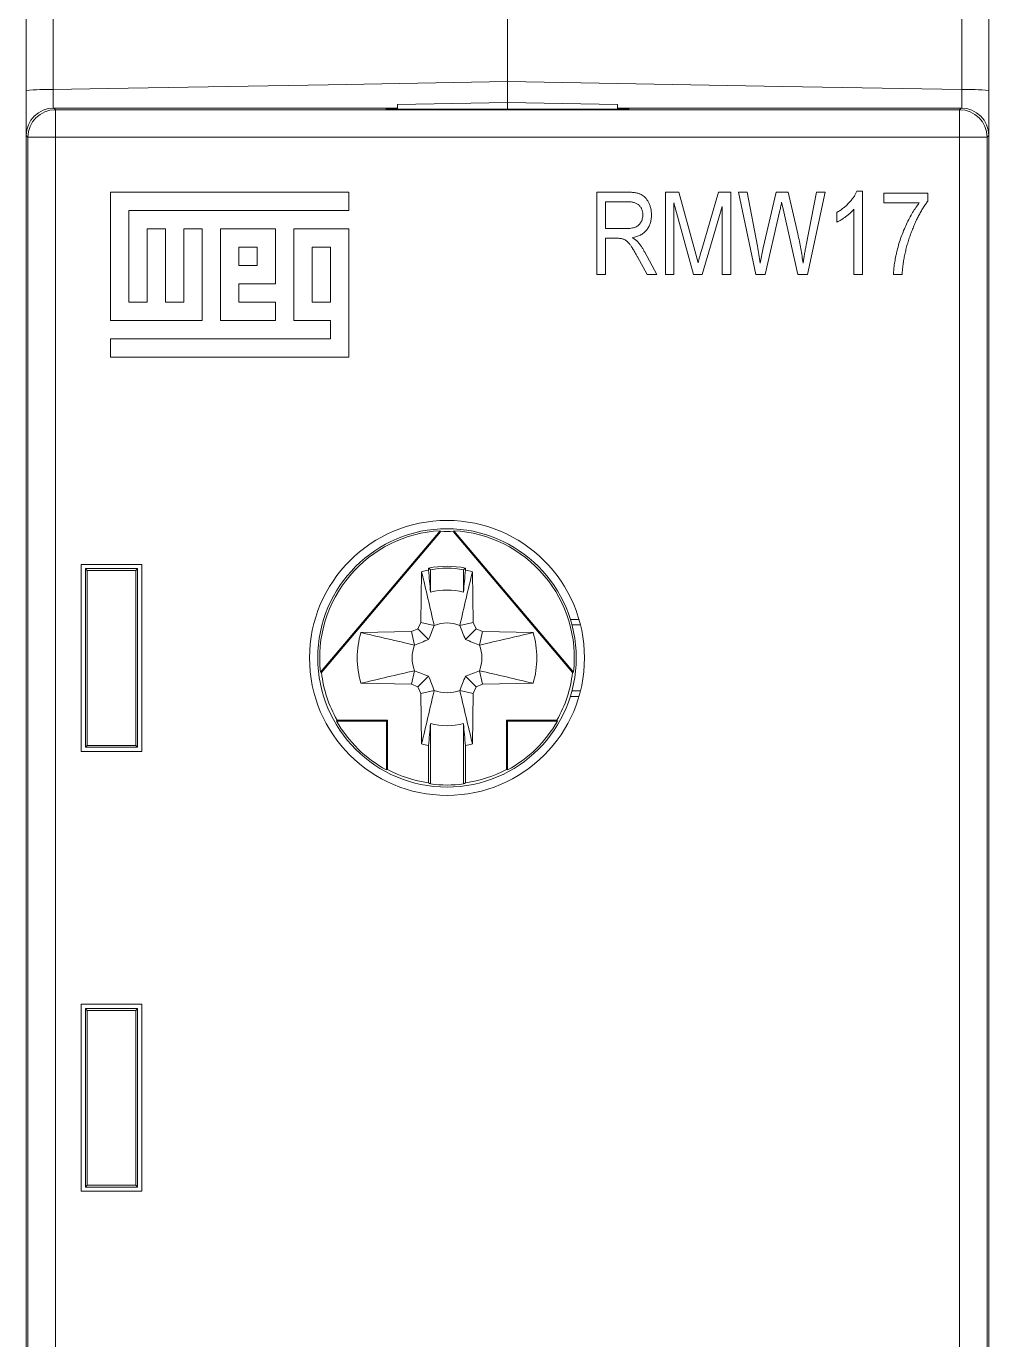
# Model space of a CAD drawing. Header units: millimetres. Extents: x 2728.5 to 2746, y 1853.1 to 1948.7.
# Drawn here: x 2728.5 to 2746, y 1900.89 to 1924.78 of the extents above; entities that cross this region are included whole.
import ezdxf

# ---------------------------------------------------------------- set-up
doc = ezdxf.new("R2010")
doc.units = ezdxf.units.MM

msp = doc.modelspace()

# ---------------------------------------------------------------- linework, layer by layer
at = {"color": 7, "linetype": 'Continuous', "lineweight": 15}
for p, q in [((2728.499, 1923.615), (2728.499, 1931.344)), ((2728.99, 1931.368), (2728.99, 1923.632)), ((2745.508, 1923.632), (2745.508, 1931.368)), ((2745.999, 1931.344), (2745.999, 1923.615)), ((2737.249, 1925.599), (2737.249, 1923.776)), ((2728.999, 1923.295), (2729.028, 1923.265)), ((2735.249, 1923.295), (2728.999, 1923.295)), ((2729.028, 1922.765), (2729.028, 1923.265)), ((2729.028, 1923.265), (2745.47, 1923.265)), ((2735.043, 1923.284), (2735.043, 1923.274)), ((2735.249, 1923.284), (2735.043, 1923.284)), ((2735.043, 1923.274), (2735.043, 1923.284)), ((2735.043, 1923.274), (2739.455, 1923.274)), ((2735.249, 1923.36), (2737.249, 1923.395)), ((2735.249, 1923.274), (2735.249, 1923.36)), ((2737.249, 1923.395), (2737.249, 1923.274)), ((2737.249, 1923.395), (2739.249, 1923.36)), ((2739.249, 1923.36), (2739.249, 1923.274)), ((2745.499, 1923.295), (2739.249, 1923.295)), ((2739.455, 1923.284), (2739.249, 1923.284)), ((2739.455, 1923.274), (2739.455, 1923.284)), ((2739.455, 1923.274), (2739.455, 1923.284)), ((2745.47, 1923.265), (2745.499, 1923.295)), ((2745.47, 1922.765), (2745.47, 1923.265)), ((2728.528, 1922.765), (2728.499, 1922.795)), ((2728.499, 1922.795), (2728.499, 1878.995)), ((2729.028, 1922.765), (2728.528, 1922.765)), ((2728.528, 1879.024), (2728.528, 1922.765)), ((2745.47, 1922.765), (2729.028, 1922.765)), ((2729.028, 1922.765), (2729.028, 1879.024)), ((2745.47, 1879.024), (2745.47, 1922.765)), ((2745.97, 1922.765), (2745.47, 1922.765)), ((2745.999, 1922.795), (2745.97, 1922.765)), ((2745.97, 1922.765), (2745.97, 1879.024)), ((2745.999, 1878.995), (2745.999, 1922.795)), ((2728.499, 1922.651), (2728.499, 1879.139)), ((2745.999, 1879.139), (2745.999, 1922.651)), ((2734.362, 1921.765), (2730.028, 1921.765)), ((2730.028, 1921.765), (2730.028, 1919.432)), ((2734.362, 1921.432), (2734.362, 1921.765)), ((2738.872, 1920.265), (2738.872, 1921.765)), ((2738.872, 1921.765), (2739.423, 1921.765)), ((2740.119, 1921.765), (2740.363, 1921.765)), ((2740.119, 1920.265), (2740.119, 1921.765)), ((2740.363, 1921.765), (2740.655, 1920.703)), ((2740.781, 1920.722), (2741.086, 1921.765)), ((2741.086, 1921.765), (2741.307, 1921.765)), ((2741.307, 1921.765), (2741.307, 1920.265)), ((2741.763, 1920.265), (2741.45, 1921.765)), ((2741.45, 1921.765), (2741.608, 1921.765)), ((2741.608, 1921.765), (2741.792, 1920.782)), ((2741.899, 1920.752), (2742.135, 1921.765)), ((2742.135, 1921.765), (2742.352, 1921.765)), ((2742.352, 1921.765), (2742.527, 1921.006)), ((2742.68, 1920.801), (2742.865, 1921.765)), ((2743.023, 1921.765), (2742.701, 1920.265)), ((2742.865, 1921.765), (2743.023, 1921.765)), ((2743.602, 1921.785), (2743.703, 1921.785)), ((2743.703, 1921.785), (2743.703, 1920.265)), ((2739.028, 1921.59), (2739.028, 1921.103)), ((2739.434, 1921.59), (2739.028, 1921.59)), ((2740.275, 1921.574), (2740.275, 1920.265)), ((2740.632, 1920.265), (2740.275, 1921.574)), ((2742.271, 1921.408), (2742.233, 1921.584)), ((2744.093, 1921.57), (2744.093, 1921.746)), ((2744.093, 1921.746), (2744.892, 1921.746)), ((2744.736, 1921.57), (2744.093, 1921.57)), ((2744.892, 1921.746), (2744.892, 1921.602)), ((2730.362, 1921.432), (2734.362, 1921.432)), ((2730.362, 1919.765), (2730.362, 1921.432)), ((2741.151, 1921.503), (2740.791, 1920.265)), ((2741.151, 1920.265), (2741.151, 1921.503)), ((2742.197, 1921.408), (2741.934, 1920.265)), ((2742.529, 1920.265), (2742.271, 1921.408)), ((2743.236, 1921.22), (2743.236, 1921.395)), ((2743.547, 1920.265), (2743.547, 1921.454)), ((2731.028, 1921.099), (2730.695, 1921.099)), ((2730.695, 1921.099), (2730.695, 1919.765)), ((2731.028, 1919.765), (2731.028, 1921.099)), ((2731.362, 1921.099), (2731.362, 1919.765)), ((2731.695, 1921.099), (2731.362, 1921.099)), ((2731.695, 1919.432), (2731.695, 1921.099)), ((2732.028, 1921.099), (2732.028, 1919.432)), ((2733.028, 1921.099), (2732.028, 1921.099)), ((2733.028, 1920.099), (2733.028, 1921.099)), ((2733.362, 1921.099), (2733.362, 1919.432)), ((2734.362, 1921.099), (2733.362, 1921.099)), ((2734.362, 1918.765), (2734.362, 1921.099)), ((2739.028, 1921.103), (2739.394, 1921.103)), ((2739.227, 1920.928), (2739.028, 1920.928)), ((2739.028, 1920.928), (2739.028, 1920.265)), ((2732.362, 1920.765), (2732.362, 1920.432)), ((2732.695, 1920.765), (2732.362, 1920.765)), ((2732.695, 1920.432), (2732.695, 1920.765)), ((2734.028, 1920.765), (2733.695, 1920.765)), ((2733.695, 1920.765), (2733.695, 1919.765)), ((2734.028, 1919.765), (2734.028, 1920.765)), ((2739.786, 1920.265), (2739.613, 1920.586)), ((2739.744, 1920.675), (2739.963, 1920.265)), ((2740.655, 1920.703), (2740.713, 1920.481)), ((2741.843, 1920.475), (2741.899, 1920.752)), ((2732.362, 1920.432), (2732.695, 1920.432)), ((2732.362, 1919.765), (2732.362, 1920.099)), ((2732.362, 1920.099), (2733.028, 1920.099)), ((2739.028, 1920.265), (2738.872, 1920.265)), ((2739.963, 1920.265), (2739.786, 1920.265)), ((2740.275, 1920.265), (2740.119, 1920.265)), ((2740.791, 1920.265), (2740.632, 1920.265)), ((2741.307, 1920.265), (2741.151, 1920.265)), ((2741.934, 1920.265), (2741.763, 1920.265)), ((2742.701, 1920.265), (2742.529, 1920.265)), ((2743.703, 1920.265), (2743.547, 1920.265)), ((2744.424, 1920.265), (2744.268, 1920.265)), ((2730.695, 1919.765), (2730.362, 1919.765)), ((2731.362, 1919.765), (2731.028, 1919.765)), ((2733.028, 1919.765), (2732.362, 1919.765)), ((2733.028, 1919.432), (2733.028, 1919.765)), ((2733.695, 1919.765), (2734.028, 1919.765)), ((2730.028, 1919.432), (2731.695, 1919.432)), ((2732.028, 1919.432), (2733.028, 1919.432)), ((2733.362, 1919.432), (2734.028, 1919.432)), ((2734.028, 1919.432), (2734.028, 1919.099)), ((2730.028, 1919.099), (2730.028, 1918.765)), ((2734.028, 1919.099), (2730.028, 1919.099)), ((2730.028, 1918.765), (2734.362, 1918.765)), ((2733.849, 1913.033), (2736.025, 1915.606)), ((2733.867, 1913.027), (2736.033, 1915.589)), ((2736.033, 1915.589), (2736.025, 1915.606)), ((2736.273, 1915.606), (2736.265, 1915.589)), ((2736.265, 1915.589), (2738.431, 1913.027)), ((2736.273, 1915.606), (2738.449, 1913.033)), ((2729.499, 1914.995), (2730.599, 1914.995)), ((2729.499, 1911.595), (2729.499, 1914.995)), ((2729.609, 1914.885), (2729.574, 1914.92)), ((2729.574, 1914.92), (2729.574, 1911.67)), ((2730.524, 1914.92), (2729.574, 1914.92)), ((2729.609, 1914.885), (2729.609, 1911.704)), ((2730.489, 1914.885), (2729.609, 1914.885)), ((2730.489, 1914.885), (2730.524, 1914.92)), ((2730.489, 1911.704), (2730.489, 1914.885)), ((2730.524, 1911.67), (2730.524, 1914.92)), ((2730.599, 1914.995), (2730.599, 1911.595)), ((2735.688, 1914.86), (2735.672, 1913.94)), ((2735.814, 1914.928), (2735.814, 1914.892)), ((2735.849, 1914.899), (2735.849, 1914.491)), ((2736.449, 1914.491), (2736.449, 1914.899)), ((2736.484, 1914.892), (2736.484, 1914.928)), ((2736.626, 1913.94), (2736.61, 1914.86)), ((2735.672, 1913.94), (2735.62, 1913.824)), ((2735.672, 1913.94), (2735.916, 1913.885)), ((2736.626, 1913.94), (2736.381, 1913.885)), ((2736.678, 1913.824), (2736.626, 1913.94)), ((2738.392, 1913.995), (2738.549, 1913.995)), ((2738.421, 1913.895), (2738.576, 1913.895)), ((2735.504, 1913.772), (2734.583, 1913.756)), ((2735.62, 1913.824), (2735.504, 1913.772)), ((2735.504, 1913.772), (2735.558, 1913.527)), ((2735.62, 1913.824), (2735.814, 1913.63)), ((2736.678, 1913.824), (2736.484, 1913.63)), ((2736.794, 1913.772), (2736.678, 1913.824)), ((2736.794, 1913.772), (2736.74, 1913.527)), ((2737.715, 1913.756), (2736.794, 1913.772)), ((2733.849, 1913.033), (2733.867, 1913.027)), ((2735.504, 1912.817), (2735.558, 1913.062)), ((2735.62, 1912.766), (2735.814, 1912.96)), ((2736.678, 1912.766), (2736.484, 1912.96)), ((2736.794, 1912.817), (2736.74, 1913.062)), ((2738.431, 1913.027), (2738.449, 1913.033)), ((2734.583, 1912.833), (2735.504, 1912.817)), ((2735.504, 1912.817), (2735.62, 1912.766)), ((2735.62, 1912.766), (2735.672, 1912.649)), ((2735.672, 1912.649), (2735.916, 1912.704)), ((2736.626, 1912.649), (2736.381, 1912.704)), ((2736.626, 1912.649), (2736.678, 1912.766)), ((2736.678, 1912.766), (2736.794, 1912.817)), ((2736.794, 1912.817), (2737.715, 1912.833)), ((2738.576, 1912.695), (2738.421, 1912.695)), ((2735.672, 1912.649), (2735.688, 1911.729)), ((2736.61, 1911.729), (2736.626, 1912.649)), ((2738.549, 1912.595), (2738.392, 1912.595)), ((2734.15, 1912.162), (2734.14, 1912.145)), ((2735.049, 1912.145), (2734.14, 1912.145)), ((2735.066, 1912.162), (2734.15, 1912.162)), ((2735.049, 1912.145), (2735.066, 1912.162)), ((2735.049, 1911.258), (2735.049, 1912.145)), ((2735.066, 1911.268), (2735.066, 1912.162)), ((2735.849, 1912.098), (2735.849, 1911.003)), ((2736.449, 1911.003), (2736.449, 1912.098)), ((2737.231, 1912.162), (2737.231, 1911.268)), ((2738.148, 1912.162), (2737.231, 1912.162)), ((2737.249, 1912.145), (2737.231, 1912.162)), ((2738.158, 1912.145), (2737.249, 1912.145)), ((2737.249, 1912.145), (2737.249, 1911.258)), ((2730.599, 1911.595), (2729.499, 1911.595)), ((2729.609, 1911.704), (2729.574, 1911.67)), ((2729.574, 1911.67), (2730.524, 1911.67)), ((2729.609, 1911.704), (2730.489, 1911.704)), ((2730.489, 1911.704), (2730.524, 1911.67)), ((2735.814, 1911.697), (2735.814, 1911.021)), ((2736.484, 1911.021), (2736.484, 1911.697)), ((2735.049, 1911.258), (2735.066, 1911.268)), ((2737.231, 1911.268), (2737.249, 1911.258)), ((2729.499, 1906.995), (2730.599, 1906.995)), ((2729.499, 1903.595), (2729.499, 1906.995)), ((2730.599, 1906.995), (2730.599, 1903.595)), ((2729.609, 1906.885), (2729.574, 1906.92)), ((2729.574, 1906.92), (2729.574, 1903.67)), ((2730.524, 1906.92), (2729.574, 1906.92)), ((2729.609, 1906.885), (2729.609, 1903.704)), ((2730.489, 1906.885), (2729.609, 1906.885)), ((2730.489, 1906.885), (2730.524, 1906.92)), ((2730.489, 1903.704), (2730.489, 1906.885)), ((2730.524, 1903.67), (2730.524, 1906.92)), ((2729.609, 1903.704), (2729.574, 1903.67)), ((2729.574, 1903.67), (2730.524, 1903.67)), ((2729.609, 1903.704), (2730.489, 1903.704)), ((2730.489, 1903.704), (2730.524, 1903.67)), ((2730.599, 1903.595), (2729.499, 1903.595))]:
    msp.add_line(p, q, dxfattribs=at)
at = {"color": 7, "linetype": 'Continuous', "lineweight": 15, "flags": 128}
for points in [[(2728.99, 1923.632), (2729.99, 1923.65), (2733.989, 1923.72), (2737.249, 1923.776)], [(2737.249, 1923.776), (2738.249, 1923.759), (2742.247, 1923.689), (2745.508, 1923.632)], [(2738.158, 1912.145), (2738.153, 1912.153), (2738.148, 1912.162)]]:
    msp.add_lwpolyline(points, dxfattribs=at)
at = {"color": 7, "linetype": 'Continuous', "lineweight": 15}
for radius in [2.5, 2.35]:
    msp.add_circle((2736.149, 1913.295), radius, dxfattribs=at)
for centre, radius, start, end in [((2728.869, 1920.21), 3.424, 87.9713, 96.2035), ((2745.629, 1920.21), 3.424, 83.7965, 92.0287), ((2729.028, 1922.765), 0.5, 90.0017, 179.9984), ((2745.469, 1922.765), 0.5, 0.0016, 89.9983), ((2736.149, 1913.295), 2.315, 93.0745, 186.4936), ((2736.149, 1913.295), 2.298, 87.1131, 92.8869), ((2736.149, 1913.295), 2.315, 353.5064, 86.9255), ((2736.149, 1913.295), 1.632, 101.8415, 106.4118), ((2736.149, 1913.295), 1.667, 78.4101, 101.5899), ((2736.149, 1913.295), 1.632, 79.4085, 100.5915), ((2736.149, 1913.295), 1.632, 73.5882, 78.1585), ((2736.149, 1913.295), 1.233, 75.9215, 104.0785), ((2736.149, 1913.295), 0.635, 68.5164, 111.4836), ((2736.149, 1913.295), 1.632, 163.5882, 196.4118), ((2736.149, 1913.295), 1.632, 343.5882, 16.4118), ((2736.149, 1913.295), 0.635, 158.5164, 201.4836), ((2736.149, 1913.295), 0.635, 338.5164, 21.4836), ((2736.149, 1913.295), 2.298, 186.6813, 209.5325), ((2736.149, 1913.295), 2.298, 330.4675, 353.3187), ((2736.149, 1913.295), 0.635, 248.5164, 291.4836), ((2736.149, 1913.295), 2.315, 209.7846, 241.6313), ((2736.149, 1913.295), 1.233, 255.9215, 284.0785), ((2736.149, 1913.295), 2.315, 298.3687, 330.2154), ((2736.149, 1913.295), 1.632, 253.5882, 258.1585), ((2736.149, 1913.295), 1.632, 281.8415, 286.4118), ((2736.149, 1913.295), 2.298, 241.8906, 261.6181), ((2736.149, 1913.295), 2.298, 278.3819, 298.1094), ((2736.149, 1913.295), 2.312, 262.5431, 277.4569)]:
    msp.add_arc(centre, radius, start, end, dxfattribs=at)
for centre, major_axis, ratio, start_param, end_param in [((2728.999, 1922.795), (-0.354, 0.354), 0.999973, 5.497801, 7.06857), ((2745.499, 1922.795), (0.354, 0.354), 0.999973, 5.497801, 7.06857), ((2737.306, 1913.295), (2.894, 0), 0.916608, 4.17078, 4.184807), ((2734.992, 1913.295), (2.894, 0), 0.916608, 5.239971, 5.253998)]:
    msp.add_ellipse(centre, major_axis=major_axis, ratio=ratio, start_param=start_param, end_param=end_param, dxfattribs=at)
for points, knots in [([(2737.249, 1923.776), (2737.249, 1923.721), (2737.249, 1923.609), (2737.249, 1923.47), (2737.249, 1923.41), (2737.249, 1923.384)], [0, 0, 0, 0, 0.359008, 0.718015, 1, 1, 1, 1]), ([(2737.249, 1923.384), (2737.249, 1923.391), (2737.249, 1923.423), (2737.249, 1923.527), (2737.249, 1923.659), (2737.249, 1923.746), (2737.249, 1923.776)], [0, 0, 0, 0, 0.087417, 0.44514, 0.802841, 1, 1, 1, 1]), ([(2728.499, 1923.615), (2728.499, 1923.553), (2728.499, 1923.379), (2728.499, 1923.114), (2728.499, 1922.891), (2728.499, 1922.818), (2728.499, 1922.795)], [0, 0, 0, 0, 0.183153, 0.515053, 0.846973, 1, 1, 1, 1]), ([(2745.999, 1922.795), (2745.999, 1922.857), (2745.999, 1922.986), (2745.999, 1923.28), (2745.999, 1923.503), (2745.999, 1923.615)], [0, 0, 0, 0, 0.322195, 0.661098, 1, 1, 1, 1]), ([(2739.423, 1921.765), (2739.437, 1921.765), (2739.464, 1921.765), (2739.503, 1921.763), (2739.539, 1921.759), (2739.573, 1921.755), (2739.603, 1921.749), (2739.631, 1921.742), (2739.656, 1921.733), (2739.685, 1921.72), (2739.719, 1921.699), (2739.755, 1921.667), (2739.786, 1921.627), (2739.814, 1921.581), (2739.837, 1921.53), (2739.854, 1921.474), (2739.864, 1921.414), (2739.865, 1921.373), (2739.866, 1921.352)], [0, 0, 0, 0, 0.059861, 0.115867, 0.168079, 0.216582, 0.261137, 0.301832, 0.339688, 0.374291, 0.44084, 0.509232, 0.581286, 0.658766, 0.739724, 0.822665, 0.908999, 1, 1, 1, 1]), ([(2743.236, 1921.395), (2743.257, 1921.408), (2743.299, 1921.433), (2743.357, 1921.477), (2743.413, 1921.524), (2743.463, 1921.575), (2743.508, 1921.627), (2743.547, 1921.68), (2743.579, 1921.732), (2743.595, 1921.768), (2743.602, 1921.785)], [0, 0, 0, 0, 0.135284, 0.26941, 0.402801, 0.536191, 0.665211, 0.785343, 0.896318, 1, 1, 1, 1]), ([(2739.71, 1921.351), (2739.709, 1921.36), (2739.709, 1921.378), (2739.706, 1921.403), (2739.7, 1921.428), (2739.693, 1921.45), (2739.683, 1921.472), (2739.671, 1921.492), (2739.657, 1921.51), (2739.641, 1921.526), (2739.622, 1921.541), (2739.601, 1921.555), (2739.579, 1921.565), (2739.554, 1921.575), (2739.527, 1921.581), (2739.498, 1921.587), (2739.467, 1921.589), (2739.445, 1921.59), (2739.434, 1921.59)], [0, 0, 0, 0, 0.065327, 0.127357, 0.18677, 0.244741, 0.300513, 0.356097, 0.411409, 0.467417, 0.524221, 0.583217, 0.643559, 0.706897, 0.774123, 0.84489, 0.920043, 1, 1, 1, 1]), ([(2742.233, 1921.584), (2742.23, 1921.568), (2742.224, 1921.537), (2742.215, 1921.492), (2742.206, 1921.449), (2742.2, 1921.422), (2742.197, 1921.408)], [0, 0, 0, 0, 0.270605, 0.527888, 0.770564, 1, 1, 1, 1]), ([(2744.268, 1920.265), (2744.269, 1920.281), (2744.27, 1920.314), (2744.274, 1920.364), (2744.279, 1920.416), (2744.286, 1920.47), (2744.295, 1920.526), (2744.306, 1920.584), (2744.319, 1920.644), (2744.338, 1920.726), (2744.366, 1920.829), (2744.406, 1920.95), (2744.451, 1921.069), (2744.502, 1921.183), (2744.556, 1921.291), (2744.613, 1921.393), (2744.672, 1921.486), (2744.715, 1921.543), (2744.736, 1921.57)], [0, 0, 0, 0, 0.034222, 0.069813, 0.107007, 0.145882, 0.186019, 0.227874, 0.271427, 0.316576, 0.408093, 0.498715, 0.588596, 0.678127, 0.765339, 0.847918, 0.925972, 1, 1, 1, 1]), ([(2744.892, 1921.602), (2744.877, 1921.583), (2744.847, 1921.542), (2744.804, 1921.478), (2744.763, 1921.409), (2744.723, 1921.336), (2744.685, 1921.258), (2744.648, 1921.176), (2744.613, 1921.09), (2744.578, 1921), (2744.547, 1920.908), (2744.518, 1920.816), (2744.494, 1920.724), (2744.473, 1920.632), (2744.455, 1920.54), (2744.441, 1920.448), (2744.43, 1920.357), (2744.426, 1920.296), (2744.424, 1920.265)], [0, 0, 0, 0, 0.051765, 0.105365, 0.161209, 0.219212, 0.279359, 0.342018, 0.40698, 0.474589, 0.542816, 0.610255, 0.676789, 0.742504, 0.807531, 0.872125, 0.936173, 1, 1, 1, 1]), ([(2739.394, 1921.103), (2739.412, 1921.103), (2739.447, 1921.104), (2739.497, 1921.109), (2739.539, 1921.117), (2739.574, 1921.129), (2739.605, 1921.145), (2739.631, 1921.164), (2739.654, 1921.188), (2739.674, 1921.215), (2739.69, 1921.245), (2739.701, 1921.279), (2739.709, 1921.314), (2739.709, 1921.338), (2739.71, 1921.351)], [0, 0, 0, 0, 0.122755, 0.230056, 0.322791, 0.40207, 0.47475, 0.545845, 0.616658, 0.689747, 0.764806, 0.840517, 0.918295, 1, 1, 1, 1]), ([(2739.866, 1921.352), (2739.865, 1921.338), (2739.865, 1921.311), (2739.861, 1921.27), (2739.854, 1921.232), (2739.844, 1921.196), (2739.831, 1921.162), (2739.816, 1921.13), (2739.797, 1921.101), (2739.776, 1921.073), (2739.753, 1921.047), (2739.726, 1921.024), (2739.697, 1921.003), (2739.666, 1920.985), (2739.632, 1920.969), (2739.595, 1920.956), (2739.556, 1920.945), (2739.529, 1920.94), (2739.515, 1920.937)], [0, 0, 0, 0, 0.070124, 0.136973, 0.201515, 0.263247, 0.323812, 0.382633, 0.440984, 0.498977, 0.557187, 0.615133, 0.67446, 0.734991, 0.797237, 0.861968, 0.929489, 1, 1, 1, 1]), ([(2743.547, 1921.454), (2743.538, 1921.443), (2743.518, 1921.42), (2743.484, 1921.387), (2743.445, 1921.354), (2743.403, 1921.321), (2743.359, 1921.29), (2743.317, 1921.263), (2743.276, 1921.239), (2743.249, 1921.226), (2743.236, 1921.22)], [0, 0, 0, 0, 0.111569, 0.231228, 0.361627, 0.501035, 0.640157, 0.769329, 0.889276, 1, 1, 1, 1]), ([(2739.613, 1920.586), (2739.605, 1920.601), (2739.589, 1920.63), (2739.566, 1920.671), (2739.545, 1920.708), (2739.525, 1920.74), (2739.507, 1920.769), (2739.491, 1920.794), (2739.476, 1920.814), (2739.458, 1920.835), (2739.437, 1920.857), (2739.412, 1920.879), (2739.387, 1920.896), (2739.362, 1920.909), (2739.334, 1920.917), (2739.302, 1920.924), (2739.266, 1920.927), (2739.24, 1920.927), (2739.227, 1920.928)], [0, 0, 0, 0, 0.092728, 0.177366, 0.254414, 0.323889, 0.385354, 0.438553, 0.484631, 0.522952, 0.588828, 0.648611, 0.702575, 0.751873, 0.802247, 0.860186, 0.925559, 1, 1, 1, 1]), ([(2739.515, 1920.937), (2739.525, 1920.932), (2739.545, 1920.921), (2739.571, 1920.904), (2739.594, 1920.886), (2739.607, 1920.873), (2739.613, 1920.867)], [0, 0, 0, 0, 0.289711, 0.551497, 0.788143, 1, 1, 1, 1]), ([(2739.613, 1920.867), (2739.625, 1920.853), (2739.65, 1920.823), (2739.683, 1920.776), (2739.715, 1920.727), (2739.734, 1920.693), (2739.744, 1920.675)], [0, 0, 0, 0, 0.245563, 0.493888, 0.744613, 1, 1, 1, 1]), ([(2742.527, 1921.006), (2742.537, 1920.96), (2742.557, 1920.87), (2742.583, 1920.736), (2742.605, 1920.605), (2742.616, 1920.518), (2742.622, 1920.475)], [0, 0, 0, 0, 0.260311, 0.513506, 0.759855, 1, 1, 1, 1]), ([(2742.622, 1920.475), (2742.626, 1920.5), (2742.634, 1920.552), (2742.648, 1920.631), (2742.663, 1920.715), (2742.674, 1920.772), (2742.68, 1920.801)], [0, 0, 0, 0, 0.229818, 0.473981, 0.729798, 1, 1, 1, 1]), ([(2740.713, 1920.481), (2740.715, 1920.488), (2740.719, 1920.504), (2740.726, 1920.528), (2740.733, 1920.554), (2740.741, 1920.583), (2740.75, 1920.615), (2740.76, 1920.648), (2740.77, 1920.684), (2740.777, 1920.709), (2740.781, 1920.722)], [0, 0, 0, 0, 0.090712, 0.190611, 0.302053, 0.422037, 0.551217, 0.690772, 0.840366, 1, 1, 1, 1]), ([(2741.792, 1920.782), (2741.801, 1920.731), (2741.82, 1920.629), (2741.835, 1920.527), (2741.843, 1920.475)], [0, 0, 0, 0, 0.497105, 1, 1, 1, 1])]:
    msp.add_open_spline(points, degree=3, knots=knots, dxfattribs=at)
at = {"color": 102, "linetype": 'Continuous', "lineweight": 15}
for points, knots in [([(2728.987, 1923.291), (2728.987, 1923.321), (2728.987, 1923.391), (2728.988, 1923.515), (2728.99, 1923.602), (2728.99, 1923.632)], [0, 0, 0, 0, 0.325567, 0.760139, 1, 1, 1, 1]), ([(2745.508, 1923.632), (2745.508, 1923.577), (2745.51, 1923.466), (2745.511, 1923.348), (2745.511, 1923.305), (2745.511, 1923.295)], [0, 0, 0, 0, 0.440566, 0.881035, 1, 1, 1, 1])]:
    msp.add_open_spline(points, degree=3, knots=knots, dxfattribs=at)
at = {"color": 7, "linetype": 'Continuous', "lineweight": 15}
for points in [[(2735.688, 1914.86), (2735.764, 1914.536), (2735.84, 1914.212), (2735.916, 1913.885)], [(2735.814, 1914.928), (2735.826, 1914.918), (2735.837, 1914.909), (2735.849, 1914.899)], [(2735.849, 1914.491), (2735.837, 1914.625), (2735.826, 1914.759), (2735.814, 1914.892)], [(2736.381, 1913.885), (2736.457, 1914.212), (2736.534, 1914.536), (2736.61, 1914.86)], [(2736.484, 1914.928), (2736.472, 1914.918), (2736.46, 1914.909), (2736.449, 1914.899)], [(2736.484, 1914.892), (2736.472, 1914.759), (2736.46, 1914.625), (2736.449, 1914.491)], [(2735.916, 1913.885), (2735.884, 1913.803), (2735.851, 1913.718), (2735.814, 1913.63)], [(2736.381, 1913.885), (2736.414, 1913.803), (2736.447, 1913.718), (2736.484, 1913.63)], [(2735.558, 1913.527), (2735.231, 1913.603), (2734.907, 1913.679), (2734.583, 1913.756)], [(2735.558, 1913.527), (2735.641, 1913.559), (2735.725, 1913.593), (2735.814, 1913.63)], [(2736.74, 1913.527), (2736.657, 1913.559), (2736.573, 1913.593), (2736.484, 1913.63)], [(2737.715, 1913.756), (2737.39, 1913.679), (2737.067, 1913.603), (2736.74, 1913.527)], [(2734.583, 1912.833), (2734.907, 1912.91), (2735.231, 1912.986), (2735.558, 1913.062)], [(2735.558, 1913.062), (2735.641, 1913.03), (2735.725, 1912.997), (2735.814, 1912.96)], [(2735.916, 1912.704), (2735.884, 1912.787), (2735.851, 1912.871), (2735.814, 1912.96)], [(2736.381, 1912.704), (2736.414, 1912.787), (2736.447, 1912.871), (2736.484, 1912.96)], [(2736.74, 1913.062), (2736.657, 1913.03), (2736.573, 1912.997), (2736.484, 1912.96)], [(2736.74, 1913.062), (2737.067, 1912.986), (2737.39, 1912.91), (2737.715, 1912.833)], [(2735.688, 1911.729), (2735.764, 1912.053), (2735.84, 1912.377), (2735.916, 1912.704)], [(2736.61, 1911.729), (2736.534, 1912.053), (2736.457, 1912.377), (2736.381, 1912.704)], [(2735.814, 1911.697), (2735.826, 1911.831), (2735.837, 1911.964), (2735.849, 1912.098)], [(2736.449, 1912.098), (2736.46, 1911.964), (2736.472, 1911.831), (2736.484, 1911.697)]]:
    msp.add_open_spline(points, degree=3, dxfattribs=at)

doc.saveas('drawing.dxf')
